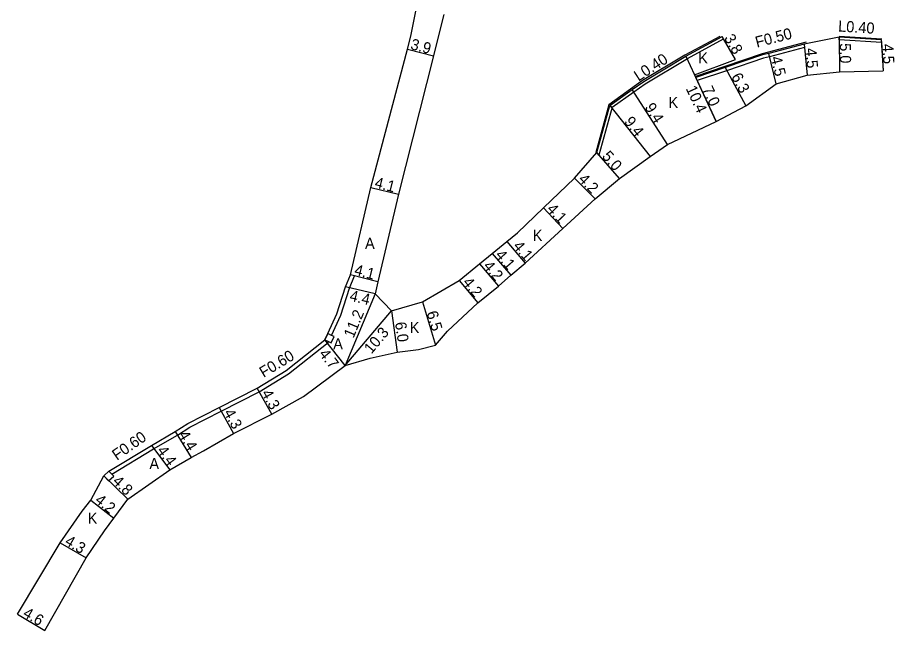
# Model space of a CAD drawing. Header units: metres. Extents: x -24000 to -20800, y -105000 to -102000.
# Drawn here: x -22917.7 to -22791.2, y -103402.9 to -103314.6 of the extents above; entities that cross this region are included whole.
import ezdxf

# ---------------------------------------------------------------- set-up
doc = ezdxf.new("R2010")
doc.units = ezdxf.units.M
doc.header["$LTSCALE"] = 2.5
for name, color, linetype in [('側溝・桝', 7, 'Continuous'), ('幅員', 7, 'Continuous'), ('歩道・分離帯・安全施設', 7, 'Continuous'), ('舗装', 7, 'Continuous'), ('道路', 7, 'Continuous')]:
    doc.layers.add(name, color=color, linetype=linetype)
doc.styles.get("Standard").update_dxf_attribs({"font": ''})
doc.styles.get('Standard').set_extended_font_data('@MS PGothic')

msp = doc.modelspace()

# ---------------------------------------------------------------- linework, layer by layer
at = {"layer": '側溝・桝'}
for points in [[(-22831.96, -103327.51), (-22828.84, -103325.3), (-22827.18, -103324.14), (-22821.1, -103320.48), (-22815.88, -103317.67)], [(-22804.25, -103318.42), (-22804.21, -103318.93), (-22809.24, -103320.24), (-22810.11, -103320.46), (-22815.48, -103322.26), (-22819.67, -103323.68), (-22819.88, -103323.22)], [(-22793.11, -103318.19), (-22799.23, -103317.8), (-22799.23, -103317.4)], [(-22832.3, -103327.27), (-22831.96, -103327.51), (-22833.86, -103334.41), (-22834.18, -103334.05)], [(-22872.43, -103360.4), (-22871.1, -103357.49), (-22869.85, -103353.61), (-22869.1, -103351.8), (-22869.69, -103351.65)], [(-22904.11, -103380.4), (-22898.08, -103376.77), (-22894.63, -103374.77), (-22892.85, -103373.63), (-22888.36, -103371.33), (-22882.84, -103368.51), (-22878.64, -103365.96), (-22872.9, -103361.43), (-22872.84, -103361.3)]]:
    msp.add_lwpolyline(points, dxfattribs=at)
for points in [[(-22873.39, -103361.05), (-22872.84, -103361.3), (-22872.48, -103361.47), (-22872.06, -103360.56), (-22872.43, -103360.4), (-22872.97, -103360.15)], [(-22905.26, -103380.64), (-22904.57, -103381.37), (-22903.84, -103380.68), (-22904.12, -103380.39), (-22904.53, -103379.95)]]:
    msp.add_lwpolyline(points, close=True, dxfattribs=at)
at = {"layer": '幅員'}
for points in [[(-22814.18, -103320.62), (-22816.08, -103317.33)], [(-22804.25, -103318.42), (-22803.84, -103322.9)], [(-22799.23, -103317.4), (-22799.17, -103322.4)], [(-22793.14, -103317.79), (-22792.86, -103322.28)], [(-22861.48, -103319.15), (-22857.7, -103320.13)], [(-22821.31, -103320.14), (-22816.93, -103329.57)], [(-22808.28, -103324.13), (-22809.36, -103319.76)], [(-22815.64, -103321.79), (-22812.65, -103327.33)], [(-22816.93, -103329.57), (-22819.88, -103323.22)], [(-22823.98, -103332.87), (-22829.07, -103324.97)], [(-22832.3, -103327.27), (-22826.45, -103334.62)], [(-22830.87, -103337.8), (-22834.18, -103334.05)], [(-22837.36, -103337.72), (-22834.41, -103340.71)], [(-22866.75, -103339.07), (-22862.78, -103340.07)], [(-22841.86, -103342.03), (-22839.04, -103345.01)], [(-22847.13, -103346.86), (-22844.47, -103349.98)], [(-22849.26, -103348.6), (-22846.58, -103351.7)], [(-22851.07, -103350.09), (-22848.36, -103353.29)], [(-22865.72, -103352.66), (-22869.69, -103351.65)], [(-22854, -103352.48), (-22851.33, -103355.73)], [(-22866.12, -103354.4), (-22870.41, -103353.4)], [(-22866.12, -103354.4), (-22870.46, -103364.73)], [(-22859.32, -103355.58), (-22857.44, -103361.8)], [(-22870.46, -103364.73), (-22863.79, -103356.87)], [(-22863.79, -103356.87), (-22862.97, -103362.82)], [(-22870.46, -103364.73), (-22873.39, -103361.05)], [(-22881.05, -103371.75), (-22883.13, -103367.99)], [(-22888.63, -103370.79), (-22886.55, -103374.56)], [(-22894.95, -103374.27), (-22892.66, -103378.02)], [(-22898.38, -103376.25), (-22895.76, -103379.78)], [(-22905.26, -103380.64), (-22901.82, -103383.99)], [(-22907.12, -103384.13), (-22903.84, -103386.76)], [(-22911.54, -103390.28), (-22907.83, -103392.45)], [(-22917.71, -103400.58), (-22913.75, -103402.92)]]:
    msp.add_lwpolyline(points, dxfattribs=at)
at = {"layer": '歩道・分離帯・安全施設'}
for points in [[(-22816.41, -103317.34), (-22821.45, -103320.03), (-22827.58, -103323.67), (-22832.43, -103327.19), (-22834.28, -103334.05)], [(-22803.96, -103318.15), (-22810.32, -103319.83), (-22815.68, -103321.65), (-22819.94, -103323.1)], [(-22793.07, -103317.69), (-22799.22, -103317.3)]]:
    msp.add_lwpolyline(points, dxfattribs=at)
at = {"layer": '舗装'}
for points in [[(-22866.12, -103354.4), (-22870.46, -103364.73)], [(-22905.26, -103380.64), (-22901.82, -103383.99)]]:
    msp.add_lwpolyline(points, dxfattribs=at)
at = {"layer": '道路'}
for points in [[(-22917.71, -103400.58), (-22911.54, -103390.28), (-22908.4, -103385.73), (-22907.12, -103384.13), (-22905.26, -103380.64), (-22904.53, -103379.95), (-22898.38, -103376.25), (-22894.95, -103374.27), (-22893.15, -103373.11), (-22888.63, -103370.79), (-22883.13, -103367.99), (-22878.98, -103365.47), (-22873.39, -103361.05), (-22872.97, -103360.15), (-22871.66, -103357.27), (-22870.41, -103353.4), (-22869.69, -103351.65), (-22866.75, -103339.07), (-22861.48, -103319.15), (-22860.98, -103317.29), (-22857.56, -103300.27), (-22854.35, -103287.47), (-22852.84, -103281.26)], [(-22856.23, -103314.17), (-22857.02, -103317.36), (-22857.7, -103320.13), (-22862.78, -103340.07), (-22865.72, -103352.66), (-22866.12, -103354.4)], [(-22821.31, -103320.14), (-22816.08, -103317.33)], [(-22793.14, -103317.79), (-22799.23, -103317.4), (-22804.25, -103318.42), (-22809.36, -103319.76), (-22810.25, -103319.98), (-22815.64, -103321.79), (-22819.88, -103323.22), (-22820.05, -103322.86), (-22814.18, -103320.62)], [(-22814.18, -103320.62), (-22815.88, -103317.67), (-22816.08, -103317.33)], [(-22793.14, -103317.79), (-22793.11, -103318.19), (-22792.86, -103322.28)], [(-22847.13, -103346.86), (-22845.6, -103345.61), (-22841.86, -103342.03), (-22837.36, -103337.72), (-22834.18, -103334.05), (-22832.3, -103327.27), (-22829.07, -103324.97), (-22827.39, -103323.8), (-22821.31, -103320.14)], [(-22913.75, -103402.92), (-22907.83, -103392.45), (-22905.15, -103388.56), (-22903.84, -103386.76), (-22901.82, -103383.99), (-22895.76, -103379.78), (-22892.66, -103378.02), (-22890.9, -103377.02), (-22886.55, -103374.56), (-22881.05, -103371.75), (-22876.47, -103369.22), (-22870.46, -103364.73), (-22866.86, -103363.69), (-22862.97, -103362.82), (-22859.9, -103362.43), (-22857.44, -103361.8), (-22855.69, -103359.77), (-22851.33, -103355.73), (-22848.36, -103353.29), (-22846.58, -103351.7), (-22844.47, -103349.98), (-22839.04, -103345.01), (-22834.41, -103340.71), (-22830.87, -103337.8), (-22826.45, -103334.62), (-22823.98, -103332.87), (-22816.93, -103329.57), (-22812.65, -103327.33), (-22808.28, -103324.13), (-22803.84, -103322.9), (-22799.17, -103322.4), (-22792.86, -103322.28)], [(-22863.79, -103356.87), (-22859.32, -103355.58), (-22854, -103352.48), (-22851.07, -103350.09), (-22849.26, -103348.6), (-22847.13, -103346.86)], [(-22866.12, -103354.4), (-22863.79, -103356.87)], [(-22917.71, -103400.58), (-22913.75, -103402.92)]]:
    msp.add_lwpolyline(points, dxfattribs=at)

# ---------------------------------------------------------------- texts
at = {"layer": '側溝・桝'}
for s, rotation, p in [('L0.40', 356.3253, (-22799.39, -103316.6)), ('F0.50', 14.6379, (-22811.07, -103318.94)), ('L0.40', 32.8589, (-22828.15, -103323.84)), ('F0.60', 31.2582, (-22882.21, -103366.55)), ('F0.60', 34.8693, (-22903.37, -103378.48))]:
    msp.add_text(s, height=1.6, rotation=rotation, dxfattribs=at).set_placement(p)
at = {"layer": '幅員'}
for s, rotation, p in [('3.8', 300.1092, (-22815.85, -103317.54)), ('3.9', 345.5305, (-22861.12, -103319.14)), ('5.0', 270.6942, (-22799.12, -103318.3)), ('4.5', 273.5604, (-22793, -103318.43)), ('4.5', 275.2306, (-22804.09, -103319.06)), ('4.5', 283.8742, (-22809.1, -103320.36)), ('6.3', 298.3622, (-22814.82, -103323.1)), ('10.4', 294.8762, (-22821.36, -103324.82)), ('7.0', 294.8762, (-22818.99, -103324.91)), ('9.4', 302.8337, (-22827.31, -103327.53)), ('9.4', 308.4866, (-22830.3, -103329.63)), ('5.0', 311.4523, (-22833.51, -103334.66)), ('4.2', 314.598, (-22836.93, -103338.01)), ('4.1', 345.8972, (-22866.29, -103339.08)), ('4.1', 313.4716, (-22841.48, -103342.29)), ('4.1', 310.4994, (-22846.33, -103347.59)), ('4.1', 310.8834, (-22848.89, -103348.88)), ('4.2', 310.3281, (-22850.63, -103350.46)), ('4.1', 345.6978, (-22869.23, -103351.66)), ('4.2', 309.3895, (-22853.6, -103352.8)), ('4.4', 346.8544, (-22869.91, -103355.38)), ('11.2', 67.2361, (-22869.26, -103360.89)), ('6.5', 286.8103, (-22858.74, -103357.13)), ('6.0', 277.9213, (-22863.26, -103358.56)), ('10.3', 49.6771, (-22866.67, -103363.16)), ('4.7', 308.5446, (-22874.31, -103363.11)), ('4.3', 298.9075, (-22882.58, -103368.72)), ('4.3', 298.9028, (-22888.02, -103371.52)), ('4.4', 301.5038, (-22894.56, -103374.72)), ('4.4', 306.5761, (-22897.66, -103377.02)), ('4.8', 315.7731, (-22904.12, -103381.56)), ('4.2', 321.2931, (-22906.66, -103384.37)), ('4.3', 329.5699, (-22911.01, -103390.47)), ('4.6', 329.4007, (-22917.05, -103400.85))]:
    msp.add_text(s, height=1.6, rotation=rotation, dxfattribs=at).set_placement(p)
at = {"layer": '舗装'}
for s, p in [('K', (-22819.53, -103321.21)), ('K', (-22823.82, -103327.62)), ('K', (-22843.41, -103346.78)), ('A', (-22867.59, -103347.93)), ('K', (-22861.14, -103360.07)), ('A', (-22872.18, -103362.41)), ('A', (-22898.69, -103379.67)), ('K', (-22907.59, -103387.55))]:
    msp.add_text(s, height=1.6, dxfattribs=at).set_placement(p)

doc.saveas('drawing.dxf')
